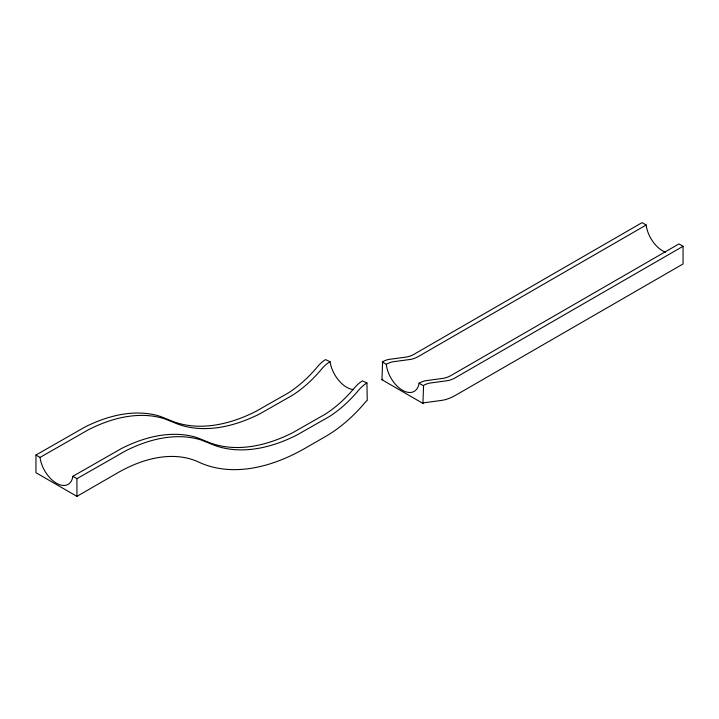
<?xml version="1.0" encoding="UTF-8"?>
<svg xmlns="http://www.w3.org/2000/svg" width="719" height="719" viewBox="0 0 719 719"><rect width="100%" height="100%" fill="white"/><g stroke="black" fill="none" stroke-linecap="round" stroke-linejoin="round"><path stroke-width="1.08" d="M382.193 361.945L386.292 364.317A23.421 13.733 60.8 0 0 402.46 390.246A23.421 13.733 60.8 0 0 419.069 383.236L419.483 383.002A30.081 17.373 -60 0 1 425.846 380.693L443.371 378.32A35.465 20.474 -60 0 0 450.445 375.83L678.952 243.93L683.05 246.293L683.05 263.963L454.947 395.657A57.107 32.966 -60 0 1 441.304 400.447L425.073 402.631A8.448 4.871 -60 0 0 422.925 403.404L381.96 379.749L382.607 361.72A30.081 17.373 -60 0 1 388.97 359.401L406.496 357.028A35.465 20.474 -60 0 0 413.569 354.548L642.076 222.638L646.174 225.011A23.421 13.526 60 0 0 665.506 252.207M422.925 403.404L423.581 385.366A30.081 17.373 -60 0 1 429.944 383.056L447.461 380.684A35.465 20.474 -60 0 0 454.534 378.203L683.05 246.293M353.397 389.572A23.421 13.248 59 0 1 330.066 361.684L329.617 361.954A26.621 15.369 -60 0 0 325.896 364.713L325.168 365.36A26.621 15.369 -60 0 0 322.346 368.209L319.613 371.426A97.236 56.145 -60 0 1 291.986 395.54L259.945 413.784A204.061 117.817 -60 0 1 177.764 424.102L164.336 418.728A194.094 112.065 -60 0 0 88.608 429.638L40.048 457.401L35.95 455.037L35.95 472.707L76.924 496.362L117.269 473.057A172.443 99.564 -60 0 1 197.473 461.499A225.712 130.319 -60 0 0 305.782 447.892L325.986 436.226A118.887 68.638 -60 0 0 363.275 404.635L365.62 401.867A4.979 2.876 -60 0 1 367.247 400.465L366.942 382.975L362.394 380.881A26.621 15.369 -60 0 0 358.673 383.631L357.945 384.279A26.621 15.369 -60 0 0 355.123 387.137L352.391 390.345A97.236 56.145 -60 0 1 324.763 414.459L292.723 432.703A204.061 117.817 -60 0 1 210.541 443.03L197.105 437.646A194.094 112.065 -60 0 0 121.376 448.566L72.826 476.32A23.421 13.526 60 0 1 56.433 483.204A23.421 13.526 60 0 1 40.048 457.401M366.942 382.975L366.492 383.245A26.621 15.369 -60 0 0 362.771 386.004L362.043 386.642A26.621 15.369 -60 0 0 359.221 389.5L356.48 392.709A97.236 56.145 -60 0 1 328.862 416.831L296.821 435.067A204.061 117.817 -60 0 1 214.639 445.394L201.203 440.01A194.094 112.065 -60 0 0 125.474 450.93L76.924 478.683L72.826 476.32M35.95 455.037L84.509 427.275A194.094 112.065 -60 0 1 160.238 416.364L173.665 421.738A204.061 117.817 -60 0 0 255.847 411.412L287.888 393.176A97.236 56.145 -60 0 0 315.515 369.063L318.256 365.845A26.621 15.369 -60 0 1 321.069 362.987L321.797 362.349A26.621 15.369 -60 0 1 325.527 359.59L330.066 361.684M646.174 225.011L417.667 356.912A35.465 20.474 -60 0 1 410.594 359.392L393.068 361.765A30.081 17.373 -60 0 0 386.705 364.084L386.292 364.317M419.069 383.236L423.158 385.6M76.924 478.683L76.924 496.362M381.96 379.749A8.448 4.871 -60 0 1 382.868 379.308"/></g></svg>
